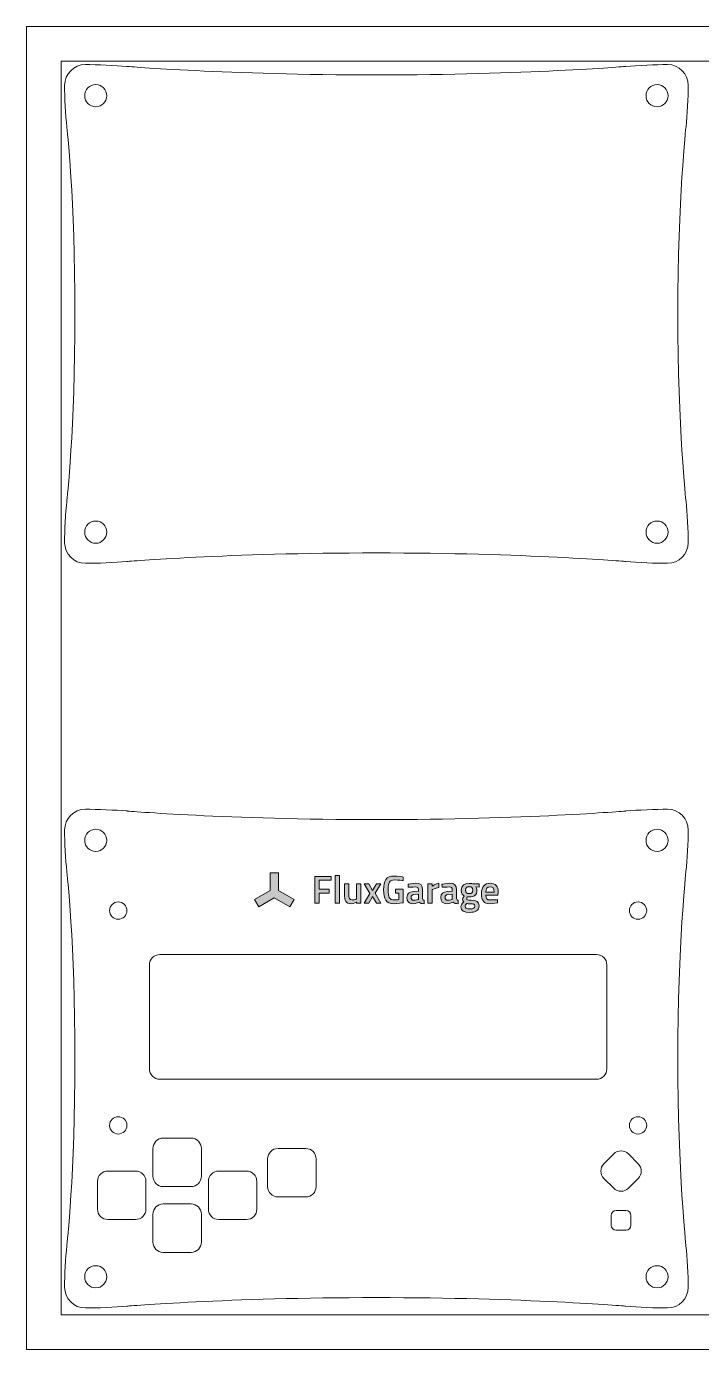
# Model space of a CAD drawing. Header units: inches. Extents: x 0 to 7.52, y 0 to 7.52.
# Drawn here: x 0 to 3.84, y 0 to 7.52 of the extents above; entities that cross this region are included whole.
import ezdxf

# ---------------------------------------------------------------- set-up
doc = ezdxf.new("R2010")
doc.units = ezdxf.units.IN
doc.header["$MEASUREMENT"] = 0
doc.layers.add('Template', color=7, linetype='Continuous')
doc.layers.add('Your Design', color=7, linetype='Continuous')

# ---------------------------------------------------------------- blocks, each defined once
blk = doc.blocks.new('block 37')
at = {"layer": 'Your Design', "lineweight": 0}
for points in [[(11.6, 73.5), (11.6, 72.62), (10.88, 71.9), (10, 71.9), (9.12, 71.9), (8.4, 72.62), (8.4, 73.5), (8.4, 74.38), (9.12, 75.1), (10, 75.1), (10.88, 75.1), (11.6, 74.38), (11.6, 73.5)], [(92.6, 73.5), (92.6, 72.62), (91.88, 71.9), (91, 71.9), (90.12, 71.9), (89.4, 72.62), (89.4, 73.5), (89.4, 74.38), (90.12, 75.1), (91, 75.1), (91.88, 75.1), (92.6, 74.38), (92.6, 73.5)], [(11.6, 10.5), (11.6, 9.62), (10.88, 8.9), (10, 8.9), (9.12, 8.9), (8.4, 9.62), (8.4, 10.5), (8.4, 11.38), (9.12, 12.1), (10, 12.1), (10.88, 12.1), (11.6, 11.38), (11.6, 10.5)], [(92.6, 10.5), (92.6, 9.62), (91.88, 8.9), (91, 8.9), (90.12, 8.9), (89.4, 9.62), (89.4, 10.5), (89.4, 11.38), (90.12, 12.1), (91, 12.1), (91.88, 12.1), (92.6, 11.38), (92.6, 10.5)]]:
    blk.add_open_spline(points, degree=3, knots=[0, 0, 0, 0, 1, 1, 1, 2, 2, 2, 3, 3, 3, 4, 4, 4, 4], dxfattribs=at)
blk = doc.blocks.new('block 38')
at = {"layer": 'Your Design', "true_color": 0xe6e6e6}
h = blk.add_hatch(color=254, dxfattribs=at)
h.dxf.hatch_style = 2
h.paths.add_polyline_path([(36.37, 68.84), (35.16, 68.84), (35.16, 66.25), (32.92, 64.96), (33.52, 63.92), (35.76, 65.21), (38.01, 63.92), (38.61, 64.96), (36.37, 66.25)])
h = blk.add_hatch(color=254, dxfattribs=at)
h.dxf.hatch_style = 2
h.paths.add_polyline_path([(41.59, 64.42), (42.22, 64.42), (42.22, 65.89), (43.69, 65.89), (43.69, 66.44), (42.22, 66.44), (42.22, 67.74), (43.99, 67.74), (43.99, 68.29), (41.59, 68.29)])
h = blk.add_hatch(color=254, dxfattribs=at)
h.dxf.hatch_style = 2
h.paths.add_polyline_path([(44.54, 64.42), (45.15, 64.42), (45.15, 68.42), (44.54, 68.42)])
h = blk.add_hatch(color=254, dxfattribs=at)
h.dxf.hatch_style = 2
edge = h.paths.add_edge_path()
edge.add_spline(control_points=[(47.64, 65.05), (47.64, 65.05), (47.34, 64.91), (47, 64.91), (46.56, 64.91), (46.52, 65.14), (46.52, 65.77), (46.52, 65.77), (46.52, 67.25), (46.52, 67.25), (46.52, 67.25), (45.9, 67.25), (45.9, 67.25), (45.9, 67.25), (45.9, 65.77), (45.9, 65.77), (45.9, 64.78), (46.07, 64.36), (46.88, 64.36), (47.23, 64.36), (47.64, 64.6), (47.64, 64.6), (47.64, 64.6), (47.64, 64.42), (47.64, 64.42), (47.64, 64.42), (48.25, 64.42), (48.25, 64.42), (48.25, 64.42), (48.25, 67.25), (48.25, 67.25), (48.25, 67.25), (47.64, 67.25), (47.64, 67.25), (47.64, 67.25), (47.64, 65.05), (47.64, 65.05)], knot_values=[0, 0, 0, 0, 1, 1, 1, 2, 2, 2, 3, 3, 3, 4, 4, 4, 5, 5, 5, 6, 6, 6, 7, 7, 7, 8, 8, 8, 9, 9, 9, 10, 10, 10, 11, 11, 11, 12, 12, 12, 12], degree=3, periodic=0)
h = blk.add_hatch(color=254, dxfattribs=at)
h.dxf.hatch_style = 2
h.paths.add_polyline_path([(50.49, 67.25), (49.93, 66.27), (49.38, 67.25), (48.73, 67.25), (49.55, 65.84), (48.73, 64.42), (49.38, 64.42), (49.93, 65.39), (50.49, 64.42), (51.15, 64.42), (50.31, 65.86), (51.15, 67.25)])
h = blk.add_hatch(color=254, dxfattribs=at)
h.dxf.hatch_style = 2
edge = h.paths.add_edge_path()
edge.add_spline(control_points=[(53.15, 67.79), (53.66, 67.79), (54.34, 67.7), (54.34, 67.7), (54.34, 67.7), (54.37, 68.2), (54.37, 68.2), (54.37, 68.2), (53.64, 68.35), (53.05, 68.35), (51.9, 68.35), (51.53, 67.71), (51.53, 66.35), (51.53, 65.07), (51.84, 64.36), (53.07, 64.36), (53.54, 64.36), (54.32, 64.48), (54.37, 64.49), (54.37, 64.49), (54.37, 66.45), (54.37, 66.45), (54.37, 66.45), (53.27, 66.45), (53.27, 66.45), (53.27, 66.45), (53.27, 65.9), (53.27, 65.9), (53.27, 65.9), (53.74, 65.9), (53.74, 65.9), (53.74, 65.9), (53.74, 64.96), (53.74, 64.96), (53.68, 64.94), (53.38, 64.91), (53.13, 64.91), (52.34, 64.91), (52.18, 65.3), (52.18, 66.35), (52.18, 67.44), (52.37, 67.79), (53.15, 67.79)], knot_values=[0, 0, 0, 0, 1, 1, 1, 2, 2, 2, 3, 3, 3, 4, 4, 4, 5, 5, 5, 6, 6, 6, 7, 7, 7, 8, 8, 8, 9, 9, 9, 10, 10, 10, 11, 11, 11, 12, 12, 12, 13, 13, 13, 14, 14, 14, 14], degree=3, periodic=0)
h = blk.add_hatch(color=254, dxfattribs=at)
h.dxf.hatch_style = 2
edge = h.paths.add_edge_path()
edge.add_spline(control_points=[(57.17, 65.09), (57.17, 65.09), (57.17, 66.38), (57.17, 66.38), (57.17, 67.02), (56.88, 67.31), (56.19, 67.31), (55.67, 67.31), (55.06, 67.16), (55.06, 67.16), (55.06, 67.16), (55.08, 66.73), (55.08, 66.73), (55.08, 66.73), (55.77, 66.78), (56.14, 66.78), (56.42, 66.78), (56.56, 66.69), (56.56, 66.38), (56.56, 66.38), (56.56, 66.17), (56.56, 66.17), (56.56, 66.17), (55.83, 66.11), (55.83, 66.11), (55.22, 66.06), (54.9, 65.86), (54.9, 65.26), (54.9, 64.67), (55.18, 64.36), (55.74, 64.36), (56.19, 64.36), (56.65, 64.57), (56.65, 64.57), (56.86, 64.41), (57.05, 64.36), (57.4, 64.36), (57.4, 64.36), (57.41, 64.83), (57.41, 64.83), (57.25, 64.85), (57.18, 64.92), (57.17, 65.09)], knot_values=[0, 0, 0, 0, 1, 1, 1, 2, 2, 2, 3, 3, 3, 4, 4, 4, 5, 5, 5, 6, 6, 6, 7, 7, 7, 8, 8, 8, 9, 9, 9, 10, 10, 10, 11, 11, 11, 12, 12, 12, 13, 13, 13, 14, 14, 14, 14], degree=3, periodic=0)
edge = h.paths.add_edge_path()
edge.add_spline(control_points=[(56.56, 64.99), (56.56, 64.99), (56.18, 64.86), (55.86, 64.86), (55.62, 64.86), (55.51, 65.02), (55.51, 65.27), (55.51, 65.53), (55.64, 65.65), (55.9, 65.68), (55.9, 65.68), (56.56, 65.74), (56.56, 65.74), (56.56, 65.74), (56.56, 64.99), (56.56, 64.99)], knot_values=[0, 0, 0, 0, 1, 1, 1, 2, 2, 2, 3, 3, 3, 4, 4, 4, 5, 5, 5, 5], degree=3, periodic=0)
h = blk.add_hatch(color=254, dxfattribs=at)
h.dxf.hatch_style = 2
edge = h.paths.add_edge_path()
edge.add_spline(control_points=[(58.55, 67.25), (58.55, 67.25), (57.94, 67.25), (57.94, 67.25), (57.94, 67.25), (57.94, 64.42), (57.94, 64.42), (57.94, 64.42), (58.55, 64.42), (58.55, 64.42), (58.55, 64.42), (58.55, 66.39), (58.55, 66.39), (58.55, 66.39), (58.99, 66.59), (59.51, 66.69), (59.51, 66.69), (59.51, 67.31), (59.51, 67.31), (59.03, 67.22), (58.55, 66.91), (58.55, 66.91), (58.55, 66.91), (58.55, 67.25), (58.55, 67.25)], knot_values=[0, 0, 0, 0, 1, 1, 1, 2, 2, 2, 3, 3, 3, 4, 4, 4, 5, 5, 5, 6, 6, 6, 7, 7, 7, 8, 8, 8, 8], degree=3, periodic=0)
h = blk.add_hatch(color=254, dxfattribs=at)
h.dxf.hatch_style = 2
edge = h.paths.add_edge_path()
edge.add_spline(control_points=[(62.06, 65.09), (62.06, 65.09), (62.06, 66.38), (62.06, 66.38), (62.06, 67.02), (61.78, 67.31), (61.09, 67.31), (60.57, 67.31), (59.96, 67.16), (59.96, 67.16), (59.96, 67.16), (59.98, 66.73), (59.98, 66.73), (59.98, 66.73), (60.66, 66.78), (61.04, 66.78), (61.32, 66.78), (61.45, 66.69), (61.45, 66.38), (61.45, 66.38), (61.45, 66.17), (61.45, 66.17), (61.45, 66.17), (60.73, 66.11), (60.73, 66.11), (60.12, 66.06), (59.79, 65.86), (59.79, 65.26), (59.79, 64.67), (60.08, 64.36), (60.64, 64.36), (61.09, 64.36), (61.55, 64.57), (61.55, 64.57), (61.75, 64.41), (61.95, 64.36), (62.3, 64.36), (62.3, 64.36), (62.31, 64.83), (62.31, 64.83), (62.15, 64.85), (62.08, 64.92), (62.06, 65.09)], knot_values=[0, 0, 0, 0, 1, 1, 1, 2, 2, 2, 3, 3, 3, 4, 4, 4, 5, 5, 5, 6, 6, 6, 7, 7, 7, 8, 8, 8, 9, 9, 9, 10, 10, 10, 11, 11, 11, 12, 12, 12, 13, 13, 13, 14, 14, 14, 14], degree=3, periodic=0)
edge = h.paths.add_edge_path()
edge.add_spline(control_points=[(61.45, 64.99), (61.45, 64.99), (61.08, 64.86), (60.75, 64.86), (60.52, 64.86), (60.41, 65.02), (60.41, 65.27), (60.41, 65.53), (60.54, 65.65), (60.8, 65.68), (60.8, 65.68), (61.45, 65.74), (61.45, 65.74), (61.45, 65.74), (61.45, 64.99), (61.45, 64.99)], knot_values=[0, 0, 0, 0, 1, 1, 1, 2, 2, 2, 3, 3, 3, 4, 4, 4, 5, 5, 5, 5], degree=3, periodic=0)
h = blk.add_hatch(color=254, dxfattribs=at)
h.dxf.hatch_style = 2
edge = h.paths.add_edge_path()
edge.add_spline(control_points=[(63.87, 67.3), (63.22, 67.3), (62.74, 67.03), (62.74, 66.32), (62.74, 65.81), (62.94, 65.6), (63.15, 65.47), (63.15, 65.47), (62.94, 65.15), (62.94, 65.02), (62.94, 64.85), (63.01, 64.69), (63.13, 64.61), (62.84, 64.39), (62.7, 64.21), (62.7, 63.92), (62.7, 63.28), (63.15, 63.11), (64, 63.11), (64.76, 63.11), (65.3, 63.37), (65.3, 64.04), (65.3, 64.69), (65.03, 64.87), (64.14, 64.88), (63.59, 64.89), (63.53, 64.92), (63.53, 65.1), (63.53, 65.17), (63.6, 65.36), (63.6, 65.36), (63.66, 65.35), (63.8, 65.34), (63.85, 65.34), (64.6, 65.34), (65.01, 65.55), (65.01, 66.32), (65.01, 66.54), (64.93, 66.69), (64.85, 66.78), (64.85, 66.78), (65.32, 66.75), (65.32, 66.75), (65.32, 66.75), (65.32, 67.25), (65.32, 67.25), (65.32, 67.25), (64.45, 67.23), (64.45, 67.23), (64.45, 67.23), (64.13, 67.3), (63.87, 67.3)], knot_values=[0, 0, 0, 0, 1, 1, 1, 2, 2, 2, 3, 3, 3, 4, 4, 4, 5, 5, 5, 6, 6, 6, 7, 7, 7, 8, 8, 8, 9, 9, 9, 10, 10, 10, 11, 11, 11, 12, 12, 12, 13, 13, 13, 14, 14, 14, 15, 15, 15, 16, 16, 16, 17, 17, 17, 17], degree=3, periodic=0)
edge = h.paths.add_edge_path()
edge.add_spline(control_points=[(63.53, 64.38), (63.53, 64.38), (63.91, 64.35), (64.08, 64.35), (64.54, 64.34), (64.69, 64.31), (64.69, 64), (64.69, 63.73), (64.46, 63.61), (64.01, 63.61), (63.49, 63.61), (63.31, 63.72), (63.31, 63.98), (63.31, 64.16), (63.37, 64.25), (63.53, 64.38)], knot_values=[0, 0, 0, 0, 1, 1, 1, 2, 2, 2, 3, 3, 3, 4, 4, 4, 5, 5, 5, 5], degree=3, periodic=0)
edge = h.paths.add_edge_path()
edge.add_spline(control_points=[(63.87, 65.82), (63.51, 65.82), (63.35, 65.97), (63.35, 66.32), (63.35, 66.66), (63.51, 66.82), (63.87, 66.82), (64.25, 66.82), (64.4, 66.66), (64.4, 66.32), (64.4, 65.97), (64.25, 65.82), (63.87, 65.82)], knot_values=[0, 0, 0, 0, 1, 1, 1, 2, 2, 2, 3, 3, 3, 4, 4, 4, 4], degree=3, periodic=0)
h = blk.add_hatch(color=254, dxfattribs=at)
h.dxf.hatch_style = 2
edge = h.paths.add_edge_path()
edge.add_spline(control_points=[(68.08, 66.01), (68.08, 66.9), (67.68, 67.31), (66.89, 67.31), (66.11, 67.31), (65.66, 66.84), (65.66, 65.81), (65.66, 64.81), (65.99, 64.36), (66.84, 64.36), (67.34, 64.36), (67.98, 64.49), (67.98, 64.49), (67.98, 64.49), (67.97, 64.95), (67.97, 64.95), (67.97, 64.95), (67.38, 64.9), (66.93, 64.9), (66.46, 64.9), (66.29, 65.12), (66.29, 65.57), (66.29, 65.57), (68.04, 65.57), (68.04, 65.57), (68.04, 65.57), (68.08, 66.01), (68.08, 66.01)], knot_values=[0, 0, 0, 0, 1, 1, 1, 2, 2, 2, 3, 3, 3, 4, 4, 4, 5, 5, 5, 6, 6, 6, 7, 7, 7, 8, 8, 8, 9, 9, 9, 9], degree=3, periodic=0)
edge = h.paths.add_edge_path()
edge.add_spline(control_points=[(66.28, 66.05), (66.29, 66.59), (66.47, 66.8), (66.89, 66.8), (67.3, 66.8), (67.47, 66.61), (67.47, 66.05), (67.47, 66.05), (66.28, 66.05), (66.28, 66.05)], knot_values=[0, 0, 0, 0, 1, 1, 1, 2, 2, 2, 3, 3, 3, 3], degree=3, periodic=0)
at = {"layer": 'Your Design', "lineweight": 0}
for points in [[(36.37, 68.84), (35.16, 68.84), (35.16, 66.25), (32.92, 64.96), (33.52, 63.92), (35.76, 65.21), (38.01, 63.92), (38.61, 64.96), (36.37, 66.25), (36.37, 68.84)], [(41.59, 64.42), (42.22, 64.42), (42.22, 65.89), (43.69, 65.89), (43.69, 66.44), (42.22, 66.44), (42.22, 67.74), (43.99, 67.74), (43.99, 68.29), (41.59, 68.29), (41.59, 64.42)], [(44.54, 64.42), (45.15, 64.42), (45.15, 68.42), (44.54, 68.42), (44.54, 64.42)], [(50.49, 67.25), (49.93, 66.27), (49.38, 67.25), (48.73, 67.25), (49.55, 65.84), (48.73, 64.42), (49.38, 64.42), (49.93, 65.39), (50.49, 64.42), (51.15, 64.42), (50.31, 65.86), (51.15, 67.25), (50.49, 67.25)]]:
    blk.add_lwpolyline(points, dxfattribs=at)
for points, knots in [([(47.64, 65.05), (47.64, 65.05), (47.34, 64.91), (47, 64.91), (46.56, 64.91), (46.52, 65.14), (46.52, 65.77), (46.52, 65.77), (46.52, 67.25), (46.52, 67.25), (46.52, 67.25), (45.9, 67.25), (45.9, 67.25), (45.9, 67.25), (45.9, 65.77), (45.9, 65.77), (45.9, 64.78), (46.07, 64.36), (46.88, 64.36), (47.23, 64.36), (47.64, 64.6), (47.64, 64.6), (47.64, 64.6), (47.64, 64.42), (47.64, 64.42), (47.64, 64.42), (48.25, 64.42), (48.25, 64.42), (48.25, 64.42), (48.25, 67.25), (48.25, 67.25), (48.25, 67.25), (47.64, 67.25), (47.64, 67.25), (47.64, 67.25), (47.64, 65.05), (47.64, 65.05)], [0, 0, 0, 0, 1, 1, 1, 2, 2, 2, 3, 3, 3, 4, 4, 4, 5, 5, 5, 6, 6, 6, 7, 7, 7, 8, 8, 8, 9, 9, 9, 10, 10, 10, 11, 11, 11, 12, 12, 12, 12]), ([(53.15, 67.79), (53.66, 67.79), (54.34, 67.7), (54.34, 67.7), (54.34, 67.7), (54.37, 68.2), (54.37, 68.2), (54.37, 68.2), (53.64, 68.35), (53.05, 68.35), (51.9, 68.35), (51.53, 67.71), (51.53, 66.35), (51.53, 65.07), (51.84, 64.36), (53.07, 64.36), (53.54, 64.36), (54.32, 64.48), (54.37, 64.49), (54.37, 64.49), (54.37, 66.45), (54.37, 66.45), (54.37, 66.45), (53.27, 66.45), (53.27, 66.45), (53.27, 66.45), (53.27, 65.9), (53.27, 65.9), (53.27, 65.9), (53.74, 65.9), (53.74, 65.9), (53.74, 65.9), (53.74, 64.96), (53.74, 64.96), (53.68, 64.94), (53.38, 64.91), (53.13, 64.91), (52.34, 64.91), (52.18, 65.3), (52.18, 66.35), (52.18, 67.44), (52.37, 67.79), (53.15, 67.79)], [0, 0, 0, 0, 1, 1, 1, 2, 2, 2, 3, 3, 3, 4, 4, 4, 5, 5, 5, 6, 6, 6, 7, 7, 7, 8, 8, 8, 9, 9, 9, 10, 10, 10, 11, 11, 11, 12, 12, 12, 13, 13, 13, 14, 14, 14, 14]), ([(57.17, 65.09), (57.17, 65.09), (57.17, 66.38), (57.17, 66.38), (57.17, 67.02), (56.88, 67.31), (56.19, 67.31), (55.67, 67.31), (55.06, 67.16), (55.06, 67.16), (55.06, 67.16), (55.08, 66.73), (55.08, 66.73), (55.08, 66.73), (55.77, 66.78), (56.14, 66.78), (56.42, 66.78), (56.56, 66.69), (56.56, 66.38), (56.56, 66.38), (56.56, 66.17), (56.56, 66.17), (56.56, 66.17), (55.83, 66.11), (55.83, 66.11), (55.22, 66.06), (54.9, 65.86), (54.9, 65.26), (54.9, 64.67), (55.18, 64.36), (55.74, 64.36), (56.19, 64.36), (56.65, 64.57), (56.65, 64.57), (56.86, 64.41), (57.05, 64.36), (57.4, 64.36), (57.4, 64.36), (57.41, 64.83), (57.41, 64.83), (57.25, 64.85), (57.18, 64.92), (57.17, 65.09)], [0, 0, 0, 0, 1, 1, 1, 2, 2, 2, 3, 3, 3, 4, 4, 4, 5, 5, 5, 6, 6, 6, 7, 7, 7, 8, 8, 8, 9, 9, 9, 10, 10, 10, 11, 11, 11, 12, 12, 12, 13, 13, 13, 14, 14, 14, 14]), ([(58.55, 67.25), (58.55, 67.25), (57.94, 67.25), (57.94, 67.25), (57.94, 67.25), (57.94, 64.42), (57.94, 64.42), (57.94, 64.42), (58.55, 64.42), (58.55, 64.42), (58.55, 64.42), (58.55, 66.39), (58.55, 66.39), (58.55, 66.39), (58.99, 66.59), (59.51, 66.69), (59.51, 66.69), (59.51, 67.31), (59.51, 67.31), (59.03, 67.22), (58.55, 66.91), (58.55, 66.91), (58.55, 66.91), (58.55, 67.25), (58.55, 67.25)], [0, 0, 0, 0, 1, 1, 1, 2, 2, 2, 3, 3, 3, 4, 4, 4, 5, 5, 5, 6, 6, 6, 7, 7, 7, 8, 8, 8, 8]), ([(62.06, 65.09), (62.06, 65.09), (62.06, 66.38), (62.06, 66.38), (62.06, 67.02), (61.78, 67.31), (61.09, 67.31), (60.57, 67.31), (59.96, 67.16), (59.96, 67.16), (59.96, 67.16), (59.98, 66.73), (59.98, 66.73), (59.98, 66.73), (60.66, 66.78), (61.04, 66.78), (61.32, 66.78), (61.45, 66.69), (61.45, 66.38), (61.45, 66.38), (61.45, 66.17), (61.45, 66.17), (61.45, 66.17), (60.73, 66.11), (60.73, 66.11), (60.12, 66.06), (59.79, 65.86), (59.79, 65.26), (59.79, 64.67), (60.08, 64.36), (60.64, 64.36), (61.09, 64.36), (61.55, 64.57), (61.55, 64.57), (61.75, 64.41), (61.95, 64.36), (62.3, 64.36), (62.3, 64.36), (62.31, 64.83), (62.31, 64.83), (62.15, 64.85), (62.08, 64.92), (62.06, 65.09)], [0, 0, 0, 0, 1, 1, 1, 2, 2, 2, 3, 3, 3, 4, 4, 4, 5, 5, 5, 6, 6, 6, 7, 7, 7, 8, 8, 8, 9, 9, 9, 10, 10, 10, 11, 11, 11, 12, 12, 12, 13, 13, 13, 14, 14, 14, 14]), ([(63.87, 67.3), (63.22, 67.3), (62.74, 67.03), (62.74, 66.32), (62.74, 65.81), (62.94, 65.6), (63.15, 65.47), (63.15, 65.47), (62.94, 65.15), (62.94, 65.02), (62.94, 64.85), (63.01, 64.69), (63.13, 64.61), (62.84, 64.39), (62.7, 64.21), (62.7, 63.92), (62.7, 63.28), (63.15, 63.11), (64, 63.11), (64.76, 63.11), (65.3, 63.37), (65.3, 64.04), (65.3, 64.69), (65.03, 64.87), (64.14, 64.88), (63.59, 64.89), (63.53, 64.92), (63.53, 65.1), (63.53, 65.17), (63.6, 65.36), (63.6, 65.36), (63.66, 65.35), (63.8, 65.34), (63.85, 65.34), (64.6, 65.34), (65.01, 65.55), (65.01, 66.32), (65.01, 66.54), (64.93, 66.69), (64.85, 66.78), (64.85, 66.78), (65.32, 66.75), (65.32, 66.75), (65.32, 66.75), (65.32, 67.25), (65.32, 67.25), (65.32, 67.25), (64.45, 67.23), (64.45, 67.23), (64.45, 67.23), (64.13, 67.3), (63.87, 67.3)], [0, 0, 0, 0, 1, 1, 1, 2, 2, 2, 3, 3, 3, 4, 4, 4, 5, 5, 5, 6, 6, 6, 7, 7, 7, 8, 8, 8, 9, 9, 9, 10, 10, 10, 11, 11, 11, 12, 12, 12, 13, 13, 13, 14, 14, 14, 15, 15, 15, 16, 16, 16, 17, 17, 17, 17]), ([(68.08, 66.01), (68.08, 66.9), (67.68, 67.31), (66.89, 67.31), (66.11, 67.31), (65.66, 66.84), (65.66, 65.81), (65.66, 64.81), (65.99, 64.36), (66.84, 64.36), (67.34, 64.36), (67.98, 64.49), (67.98, 64.49), (67.98, 64.49), (67.97, 64.95), (67.97, 64.95), (67.97, 64.95), (67.38, 64.9), (66.93, 64.9), (66.46, 64.9), (66.29, 65.12), (66.29, 65.57), (66.29, 65.57), (68.04, 65.57), (68.04, 65.57), (68.04, 65.57), (68.08, 66.01), (68.08, 66.01)], [0, 0, 0, 0, 1, 1, 1, 2, 2, 2, 3, 3, 3, 4, 4, 4, 5, 5, 5, 6, 6, 6, 7, 7, 7, 8, 8, 8, 9, 9, 9, 9]), ([(56.56, 64.99), (56.56, 64.99), (56.18, 64.86), (55.86, 64.86), (55.62, 64.86), (55.51, 65.02), (55.51, 65.27), (55.51, 65.53), (55.64, 65.65), (55.9, 65.68), (55.9, 65.68), (56.56, 65.74), (56.56, 65.74), (56.56, 65.74), (56.56, 64.99), (56.56, 64.99)], [0, 0, 0, 0, 1, 1, 1, 2, 2, 2, 3, 3, 3, 4, 4, 4, 5, 5, 5, 5]), ([(61.45, 64.99), (61.45, 64.99), (61.08, 64.86), (60.75, 64.86), (60.52, 64.86), (60.41, 65.02), (60.41, 65.27), (60.41, 65.53), (60.54, 65.65), (60.8, 65.68), (60.8, 65.68), (61.45, 65.74), (61.45, 65.74), (61.45, 65.74), (61.45, 64.99), (61.45, 64.99)], [0, 0, 0, 0, 1, 1, 1, 2, 2, 2, 3, 3, 3, 4, 4, 4, 5, 5, 5, 5]), ([(63.87, 65.82), (63.51, 65.82), (63.35, 65.97), (63.35, 66.32), (63.35, 66.66), (63.51, 66.82), (63.87, 66.82), (64.25, 66.82), (64.4, 66.66), (64.4, 66.32), (64.4, 65.97), (64.25, 65.82), (63.87, 65.82)], [0, 0, 0, 0, 1, 1, 1, 2, 2, 2, 3, 3, 3, 4, 4, 4, 4]), ([(66.28, 66.05), (66.29, 66.59), (66.47, 66.8), (66.89, 66.8), (67.3, 66.8), (67.47, 66.61), (67.47, 66.05), (67.47, 66.05), (66.28, 66.05), (66.28, 66.05)], [0, 0, 0, 0, 1, 1, 1, 2, 2, 2, 3, 3, 3, 3]), ([(63.53, 64.38), (63.53, 64.38), (63.91, 64.35), (64.08, 64.35), (64.54, 64.34), (64.69, 64.31), (64.69, 64), (64.69, 63.73), (64.46, 63.61), (64.01, 63.61), (63.49, 63.61), (63.31, 63.72), (63.31, 63.98), (63.31, 64.16), (63.37, 64.25), (63.53, 64.38)], [0, 0, 0, 0, 1, 1, 1, 2, 2, 2, 3, 3, 3, 4, 4, 4, 5, 5, 5, 5])]:
    blk.add_open_spline(points, degree=3, knots=knots, dxfattribs=at)
blk = doc.blocks.new('block 44')
at = {"layer": 'Your Design', "lineweight": 0}
for points in [[(11.6, 181), (11.6, 180.12), (10.88, 179.4), (10, 179.4), (9.12, 179.4), (8.4, 180.12), (8.4, 181), (8.4, 181.88), (9.12, 182.6), (10, 182.6), (10.88, 182.6), (11.6, 181.88), (11.6, 181)], [(92.6, 181), (92.6, 180.12), (91.88, 179.4), (91, 179.4), (90.12, 179.4), (89.4, 180.12), (89.4, 181), (89.4, 181.88), (90.12, 182.6), (91, 182.6), (91.88, 182.6), (92.6, 181.88), (92.6, 181)], [(11.6, 118), (11.6, 117.12), (10.88, 116.4), (10, 116.4), (9.12, 116.4), (8.4, 117.12), (8.4, 118), (8.4, 118.88), (9.12, 119.6), (10, 119.6), (10.88, 119.6), (11.6, 118.88), (11.6, 118)], [(92.6, 118), (92.6, 117.12), (91.88, 116.4), (91, 116.4), (90.12, 116.4), (89.4, 117.12), (89.4, 118), (89.4, 118.88), (90.12, 119.6), (91, 119.6), (91.88, 119.6), (92.6, 118.88), (92.6, 118)]]:
    blk.add_open_spline(points, degree=3, knots=[0, 0, 0, 0, 1, 1, 1, 2, 2, 2, 3, 3, 3, 4, 4, 4, 4], dxfattribs=at)
blk = doc.blocks.new('block 43')
at = {"layer": 'Your Design', "lineweight": 0}
blk.add_open_spline([(94, 149.5), (94, 166.07), (95.17, 176.52), (95.17, 176.52), (95.35, 178.16), (95.5, 180.85), (95.5, 182.5), (95.5, 184.15), (94.15, 185.5), (92.5, 185.5), (90.85, 185.5), (88.15, 185.38), (86.51, 185.24), (86.51, 185.24), (72.04, 184), (50.5, 184), (28.96, 184), (14.49, 185.24), (14.49, 185.24), (12.84, 185.38), (10.15, 185.5), (8.5, 185.5), (6.85, 185.5), (5.5, 184.15), (5.5, 182.5), (5.5, 180.85), (5.65, 178.16), (5.83, 176.52), (5.83, 176.52), (7, 166.07), (7, 149.5), (7, 132.93), (5.83, 122.48), (5.83, 122.48), (5.65, 120.84), (5.5, 118.15), (5.5, 116.5), (5.5, 114.85), (6.85, 113.5), (8.5, 113.5), (10.15, 113.5), (12.84, 113.62), (14.49, 113.76), (14.49, 113.76), (28.96, 115), (50.5, 115), (72.04, 115), (86.51, 113.76), (86.51, 113.76), (88.15, 113.62), (90.85, 113.5), (92.5, 113.5), (94.15, 113.5), (95.5, 114.85), (95.5, 116.5), (95.5, 118.15), (95.35, 120.84), (95.17, 122.48), (95.17, 122.48), (94, 132.93), (94, 149.5)], degree=3, knots=[0, 0, 0, 0, 1, 1, 1, 2, 2, 2, 3, 3, 3, 4, 4, 4, 5, 5, 5, 6, 6, 6, 7, 7, 7, 8, 8, 8, 9, 9, 9, 10, 10, 10, 11, 11, 11, 12, 12, 12, 13, 13, 13, 14, 14, 14, 15, 15, 15, 16, 16, 16, 17, 17, 17, 18, 18, 18, 19, 19, 19, 20, 20, 20, 20], dxfattribs=at)
at = {"layer": 'Your Design'}
blk.add_blockref('block 44', (0, 0), dxfattribs=at)

msp = doc.modelspace()

# ---------------------------------------------------------------- linework, layer by layer
at = {"layer": 'Template', "lineweight": 0}
for points in [[(7.5197, 0), (0, 0), (0, 7.5197), (7.5197, 7.5197), (7.5197, 0)], [(7.3228, 0.1969), (0.1969, 0.1969), (0.1969, 7.3228), (7.3228, 7.3228), (7.3228, 0.1969)]]:
    msp.add_lwpolyline(points, dxfattribs=at)
at = {"layer": 'Your Design', "lineweight": 0}
for points, knots in [([(3.7008, 1.6536), (3.7008, 2.3059), (3.7467, 2.7173), (3.7467, 2.7173), (3.7539, 2.7818), (3.7598, 2.8878), (3.7598, 2.9528), (3.7598, 3.0177), (3.7067, 3.0709), (3.6417, 3.0709), (3.5768, 3.0709), (3.4707, 3.0663), (3.4059, 3.0608), (3.4059, 3.0608), (2.8361, 3.0118), (1.9882, 3.0118), (1.1402, 3.0118), (0.5704, 3.0608), (0.5704, 3.0608), (0.5057, 3.0663), (0.3996, 3.0709), (0.3346, 3.0709), (0.2697, 3.0709), (0.2165, 3.0177), (0.2165, 2.9528), (0.2165, 2.8878), (0.2224, 2.7818), (0.2296, 2.7173), (0.2296, 2.7173), (0.2756, 2.3058), (0.2756, 1.6536), (0.2756, 1.0013), (0.2296, 0.5898), (0.2296, 0.5898), (0.2224, 0.5253), (0.2165, 0.4193), (0.2165, 0.3543), (0.2165, 0.2894), (0.2697, 0.2362), (0.3346, 0.2362), (0.3996, 0.2362), (0.5057, 0.2408), (0.5704, 0.2463), (0.5704, 0.2463), (1.1402, 0.2953), (1.9882, 0.2953), (2.8362, 0.2953), (3.4059, 0.2463), (3.4059, 0.2463), (3.4707, 0.2408), (3.5768, 0.2362), (3.6417, 0.2362), (3.7067, 0.2362), (3.7598, 0.2894), (3.7598, 0.3543), (3.7598, 0.4193), (3.7539, 0.5253), (3.7467, 0.5898), (3.7467, 0.5898), (3.7008, 1.0012), (3.7008, 1.6536)], [0, 0, 0, 0, 1, 1, 1, 2, 2, 2, 3, 3, 3, 4, 4, 4, 5, 5, 5, 6, 6, 6, 7, 7, 7, 8, 8, 8, 9, 9, 9, 10, 10, 10, 11, 11, 11, 12, 12, 12, 13, 13, 13, 14, 14, 14, 15, 15, 15, 16, 16, 16, 17, 17, 17, 18, 18, 18, 19, 19, 19, 20, 20, 20, 20]), ([(0.5707, 2.4947), (0.5707, 2.5219), (0.5486, 2.5439), (0.5214, 2.5439), (0.4943, 2.5439), (0.4722, 2.5219), (0.4722, 2.4947), (0.4722, 2.4675), (0.4943, 2.4455), (0.5214, 2.4455), (0.5486, 2.4455), (0.5707, 2.4675), (0.5707, 2.4947), (0.5707, 2.4947), (0.5707, 2.4947), (0.5707, 2.4947)], [0, 0, 0, 0, 1, 1, 1, 2, 2, 2, 3, 3, 3, 4, 4, 4, 5, 5, 5, 5]), ([(3.5234, 2.4947), (3.5234, 2.5219), (3.5014, 2.5439), (3.4742, 2.5439), (3.447, 2.5439), (3.425, 2.5219), (3.425, 2.4947), (3.425, 2.4675), (3.447, 2.4455), (3.4742, 2.4455), (3.5014, 2.4455), (3.5234, 2.4675), (3.5234, 2.4947), (3.5234, 2.4947), (3.5234, 2.4947), (3.5234, 2.4947)], [0, 0, 0, 0, 1, 1, 1, 2, 2, 2, 3, 3, 3, 4, 4, 4, 5, 5, 5, 5]), ([(0.5706, 1.2742), (0.5706, 1.3014), (0.5485, 1.3234), (0.5214, 1.3234), (0.4942, 1.3234), (0.4722, 1.3014), (0.4722, 1.2742), (0.4722, 1.247), (0.4942, 1.225), (0.5214, 1.225), (0.5485, 1.225), (0.5706, 1.247), (0.5706, 1.2742), (0.5706, 1.2742), (0.5706, 1.2742), (0.5706, 1.2742)], [0, 0, 0, 0, 1, 1, 1, 2, 2, 2, 3, 3, 3, 4, 4, 4, 5, 5, 5, 5]), ([(3.5234, 1.2742), (3.5234, 1.3014), (3.5014, 1.3234), (3.4742, 1.3234), (3.447, 1.3234), (3.425, 1.3014), (3.425, 1.2742), (3.425, 1.2471), (3.447, 1.225), (3.4742, 1.225), (3.5014, 1.225), (3.5234, 1.2471), (3.5234, 1.2742), (3.5234, 1.2742), (3.5234, 1.2742), (3.5234, 1.2742)], [0, 0, 0, 0, 1, 1, 1, 2, 2, 2, 3, 3, 3, 4, 4, 4, 5, 5, 5, 5]), ([(0.7773, 1.2017), (0.7448, 1.2017), (0.7182, 1.1751), (0.7182, 1.1426), (0.7182, 1.1426), (0.7182, 0.9852), (0.7182, 0.9852), (0.7182, 0.9527), (0.7448, 0.9261), (0.7773, 0.9261), (0.7773, 0.9261), (0.9348, 0.9261), (0.9348, 0.9261), (0.9673, 0.9261), (0.9938, 0.9527), (0.9938, 0.9852), (0.9938, 0.9852), (0.9938, 1.1426), (0.9938, 1.1426), (0.9938, 1.1751), (0.9673, 1.2017), (0.9348, 1.2017), (0.9348, 1.2017), (0.7773, 1.2017), (0.7773, 1.2017)], [0, 0, 0, 0, 1, 1, 1, 2, 2, 2, 3, 3, 3, 4, 4, 4, 5, 5, 5, 6, 6, 6, 7, 7, 7, 8, 8, 8, 8]), ([(1.6457, 0.9261), (1.6457, 0.8936), (1.6191, 0.8671), (1.5866, 0.867), (1.5866, 0.867), (1.4292, 0.8671), (1.4292, 0.8671), (1.3967, 0.8671), (1.3701, 0.8936), (1.3701, 0.9261), (1.3701, 0.9261), (1.3701, 1.0836), (1.3701, 1.0836), (1.3701, 1.116), (1.3967, 1.1426), (1.4291, 1.1426), (1.4291, 1.1426), (1.5867, 1.1426), (1.5867, 1.1426), (1.6191, 1.1426), (1.6457, 1.116), (1.6457, 1.0836), (1.6457, 1.0836), (1.6457, 0.9261), (1.6457, 0.9261)], [0, 0, 0, 0, 1, 1, 1, 2, 2, 2, 3, 3, 3, 4, 4, 4, 5, 5, 5, 6, 6, 6, 7, 7, 7, 8, 8, 8, 8]), ([(3.4196, 0.917), (3.3966, 0.894), (3.3591, 0.894), (3.3361, 0.917), (3.3361, 0.917), (3.2804, 0.9727), (3.2804, 0.9727), (3.2574, 0.9956), (3.2574, 1.0332), (3.2804, 1.0562), (3.2804, 1.0562), (3.3361, 1.1119), (3.3361, 1.1119), (3.3591, 1.1348), (3.3966, 1.1348), (3.4196, 1.1119), (3.4196, 1.1119), (3.4753, 1.0562), (3.4753, 1.0562), (3.4982, 1.0332), (3.4982, 0.9956), (3.4753, 0.9727), (3.4753, 0.9727), (3.4196, 0.917), (3.4196, 0.917)], [0, 0, 0, 0, 1, 1, 1, 2, 2, 2, 3, 3, 3, 4, 4, 4, 5, 5, 5, 6, 6, 6, 7, 7, 7, 8, 8, 8, 8]), ([(0.4033, 0.7981), (0.4033, 0.7657), (0.4299, 0.7391), (0.4624, 0.7391), (0.4624, 0.7391), (0.6198, 0.7391), (0.6198, 0.7391), (0.6523, 0.7391), (0.6789, 0.7657), (0.6789, 0.7981), (0.6789, 0.7981), (0.6789, 0.9556), (0.6789, 0.9556), (0.6789, 0.9881), (0.6523, 1.0147), (0.6198, 1.0147), (0.6198, 1.0147), (0.4624, 1.0147), (0.4624, 1.0147), (0.4299, 1.0147), (0.4033, 0.9881), (0.4033, 0.9556), (0.4033, 0.9556), (0.4033, 0.7981), (0.4033, 0.7981)], [0, 0, 0, 0, 1, 1, 1, 2, 2, 2, 3, 3, 3, 4, 4, 4, 5, 5, 5, 6, 6, 6, 7, 7, 7, 8, 8, 8, 8]), ([(1.3088, 0.7981), (1.3088, 0.7657), (1.2822, 0.7391), (1.2497, 0.7391), (1.2497, 0.7391), (1.0922, 0.7391), (1.0922, 0.7391), (1.0597, 0.7391), (1.0332, 0.7657), (1.0332, 0.7981), (1.0332, 0.7981), (1.0332, 0.9556), (1.0332, 0.9556), (1.0332, 0.9881), (1.0597, 1.0147), (1.0922, 1.0147), (1.0922, 1.0147), (1.2497, 1.0147), (1.2497, 1.0147), (1.2822, 1.0147), (1.3088, 0.9881), (1.3088, 0.9556), (1.3088, 0.9556), (1.3088, 0.7981), (1.3088, 0.7981)], [0, 0, 0, 0, 1, 1, 1, 2, 2, 2, 3, 3, 3, 4, 4, 4, 5, 5, 5, 6, 6, 6, 7, 7, 7, 8, 8, 8, 8]), ([(0.7773, 0.552), (0.7448, 0.552), (0.7182, 0.5786), (0.7182, 0.6111), (0.7182, 0.6111), (0.7182, 0.7686), (0.7182, 0.7686), (0.7182, 0.8011), (0.7448, 0.8276), (0.7773, 0.8276), (0.7773, 0.8276), (0.9348, 0.8276), (0.9348, 0.8276), (0.9673, 0.8276), (0.9938, 0.8011), (0.9938, 0.7686), (0.9938, 0.7686), (0.9938, 0.6111), (0.9938, 0.6111), (0.9938, 0.5786), (0.9673, 0.552), (0.9348, 0.552), (0.9348, 0.552), (0.7773, 0.552), (0.7773, 0.552)], [0, 0, 0, 0, 1, 1, 1, 2, 2, 2, 3, 3, 3, 4, 4, 4, 5, 5, 5, 6, 6, 6, 7, 7, 7, 8, 8, 8, 8]), ([(3.3497, 0.6788), (3.3346, 0.6788), (3.3221, 0.6911), (3.3222, 0.7063), (3.3222, 0.7063), (3.3222, 0.7625), (3.3222, 0.7625), (3.3222, 0.7777), (3.3346, 0.7901), (3.3497, 0.7901), (3.3497, 0.7901), (3.406, 0.7901), (3.406, 0.7901), (3.4211, 0.7901), (3.4335, 0.7777), (3.4335, 0.7625), (3.4335, 0.7625), (3.4335, 0.7063), (3.4335, 0.7063), (3.4335, 0.6911), (3.4211, 0.6788), (3.406, 0.6788), (3.406, 0.6788), (3.3497, 0.6788), (3.3497, 0.6788)], [0, 0, 0, 0, 1, 1, 1, 2, 2, 2, 3, 3, 3, 4, 4, 4, 5, 5, 5, 6, 6, 6, 7, 7, 7, 8, 8, 8, 8])]:
    msp.add_open_spline(points, degree=3, knots=knots, dxfattribs=at)
for points in [[(0.6986, 2.1859), (0.6986, 2.2184), (0.7252, 2.245), (0.7577, 2.245)], [(0.6986, 1.5954), (0.6986, 1.5954), (0.6986, 2.1859), (0.6986, 2.1859)], [(0.7577, 2.245), (0.7577, 2.245), (3.238, 2.245), (3.238, 2.245)], [(3.238, 2.245), (3.2705, 2.245), (3.2971, 2.2184), (3.2971, 2.1859)], [(3.2971, 2.1859), (3.2971, 2.1859), (3.2971, 1.5954), (3.2971, 1.5954)], [(0.7577, 1.5363), (0.7252, 1.5363), (0.6986, 1.5629), (0.6986, 1.5954)], [(3.2971, 1.5954), (3.2971, 1.5629), (3.2705, 1.5363), (3.238, 1.5363)], [(3.238, 1.5363), (3.238, 1.5363), (0.7577, 1.5363), (0.7577, 1.5363)]]:
    msp.add_open_spline(points, degree=3, dxfattribs=at)

# ---------------------------------------------------------------- block references
at = {"layer": 'Your Design', "xscale": 0.03937007874015701, "yscale": 0.03937007874015701, "zscale": 0.03937007874015701}
for name in ['block 43', 'block 37', 'block 38']:
    msp.add_blockref(name, (0, 0), dxfattribs=at)

doc.saveas('drawing.dxf')
